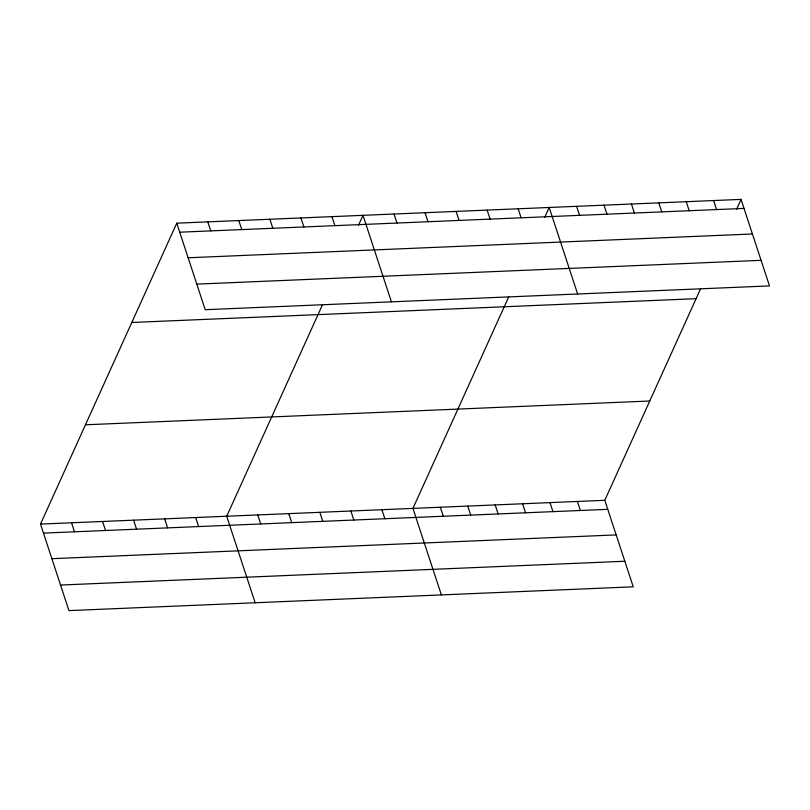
<?xml version="1.0" encoding="UTF-8"?>
<svg xmlns="http://www.w3.org/2000/svg" width="810" height="810" viewBox="0 0 810 810"><rect width="100%" height="100%" fill="white"/><g stroke="black" fill="none" stroke-linecap="round" stroke-linejoin="round"><path stroke-width="1.21" d="M700.589 288.755L604.797 500.307L633.238 586.825L68.951 610.608L40.5 524.09L176.762 223.175L741.049 199.392L769.5 285.91L205.203 309.693L176.762 223.175M322.512 304.702L226.719 516.243L255.16 602.762M358.486 225.261L362.981 215.328L391.422 301.846M508.72 296.845L412.938 508.397L441.379 594.915M544.695 217.404L549.19 207.471L577.641 294M736.553 209.314L741.049 199.392M179.729 232.197L744.015 208.413M188.133 257.772L752.429 233.989M196.8 284.118L761.096 260.334M131.797 322.481L696.084 298.688M85.465 424.794L649.762 401.001M40.5 524.09L604.797 500.307M43.467 533.112L607.763 509.328M51.87 558.687L616.167 534.904M60.537 585.043L624.834 561.249M713.64 200.546L716.607 209.567M686.232 201.7L689.199 210.721M658.824 202.854L661.79 211.876M631.415 204.009L634.382 213.03M604.007 205.163L606.973 214.184M576.598 206.317L579.565 215.339M518.157 208.788L521.124 217.809M487.124 210.094L490.091 219.115M577.388 501.461L580.355 510.482M456.091 211.4L459.047 220.421M549.98 502.615L552.947 511.636M522.572 503.769L525.538 512.791M425.048 212.706L428.014 221.727M495.163 504.924L498.13 513.945M394.014 214.022L396.981 223.044M467.755 506.078L470.721 515.099M440.346 507.232L443.313 516.264M331.938 216.635L334.905 225.656M300.905 217.941L303.871 226.962M381.895 509.703L384.861 518.724M269.872 219.247L272.838 228.278M350.862 511.009L353.828 520.03M238.828 220.563L241.795 229.584M319.828 512.315L322.795 521.336M207.795 221.869L210.762 230.89M288.785 513.621L291.752 522.653M257.752 514.937L260.719 523.959M195.676 517.549L198.642 526.571M164.643 518.856L167.609 527.877M133.609 520.172L136.576 529.193M102.576 521.478L105.543 530.499M71.533 522.784L74.5 531.805"/></g></svg>
